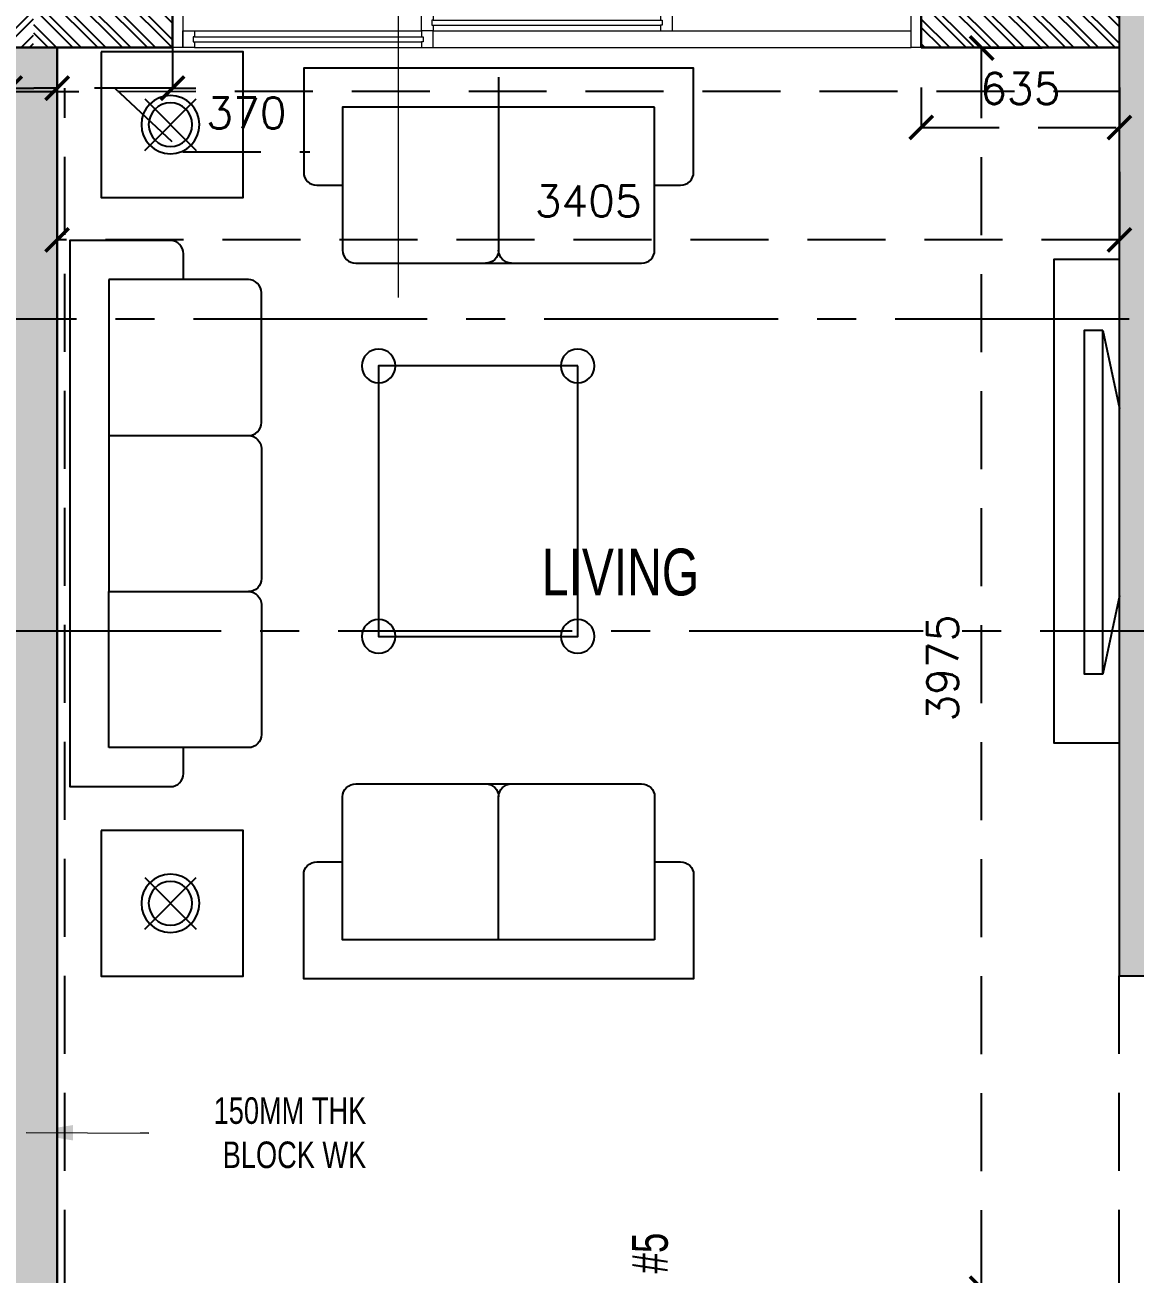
# Model space of a CAD drawing. Header units: millimetres. Extents: x 1167879 to 1231451, y -5731814 to -5645217.
# Drawn here: x 1206244 to 1209803, y -5706256 to -5702252 of the extents above; entities that cross this region are included whole.
import ezdxf

# ---------------------------------------------------------------- set-up
doc = ezdxf.new("R2010")
doc.units = ezdxf.units.MM
doc.header["$LTSCALE"] = 1000
doc.header["$MEASUREMENT"] = 0
for name, pattern in [('2BHK-A - BACK$0$AUDIT_D_120904163729-0', [0]), ('AUDIT_D_120904163729-0', [0]), ('T8(T9 IS SIMILAR) - DIMENSION & TEXTING$0$HIDDEN', [0.375, 0.25, -0.125]), ('T8(T9 IS SIMILAR)$0$$0$HIDDEN', [0.375, 0.25, -0.125]), ('T8_PROFILE SECTIONS$0$HIDDEN', [0.375, 0.25, -0.125]), ('T8_PROFILE SECTIONS$0$PHANTOM2', [1.25, 0.625, -0.125, 0.125, -0.125, 0.125, -0.125]), ('T8_REFUGE COLUMNS$0$CENTER2', [1.125, 0.75, -0.125, 0.125, -0.125])]:
    doc.linetypes.add(name, pattern=pattern)
doc.layers.get('0').update_dxf_attribs({"linetype": 'AUDIT_D_120904163729-0'})
for name, color, linetype in [('2BHK-A - BACK$0$2BHK-A - FRONT$0$a-furniture', 8, 'Continuous'), ('2BHK-A - BACK$0$A-HATCH -160', 251, '2BHK-A - BACK$0$AUDIT_D_120904163729-0'), ('T8(T9 IS SIMILAR) - DIMENSION & TEXTING$0$A-DIMENSIONS', 2, 'T8(T9 IS SIMILAR) - DIMENSION & TEXTING$0$HIDDEN'), ('T8(T9 IS SIMILAR)$0$$6$a-beam 2', 50, 'Continuous'), ('T8(T9 IS SIMILAR)$0$S-BEAM', 20, 'T8(T9 IS SIMILAR)$0$$0$HIDDEN'), ('T8_PROFILE SECTIONS$0$A-PROFILE SECTIONS', 81, 'T8_PROFILE SECTIONS$0$PHANTOM2'), ('T8_REFUGE COLUMNS$0$A-CENTERLINE', 193, 'T8_REFUGE COLUMNS$0$CENTER2'), ('T8_REFUGE COLUMNS$0$A-RCC COLS', 3, 'Continuous'), ('T8_TYPICAL COLUMNS$0$A-RCC COLS', 3, 'Continuous')]:
    doc.layers.add(name, color=color, linetype=linetype)
for name, color, linetype, lineweight in [('2BHK-A - BACK$0$A-WALL- 160', 6, 'Continuous', 30), ('2BHK-A - BACK$0$Window', 4, 'Continuous', 20), ('T8(T9 IS SIMILAR) - DIMENSION & TEXTING$0$a-Text', 4, 'Continuous', 0), ('T8(T9 IS SIMILAR) - DIMENSION & TEXTING$0$R0-18-10-2014-T1-1st Podium Floor Plan$0$Text', 2, 'Continuous', 0), ('T8(T9 IS SIMILAR)$0$D&W', 8, 'Continuous', 25)]:
    doc.layers.add(name, color=color, linetype=linetype, lineweight=lineweight)
doc.layers.add('T8_REFUGE COLUMNS$0$COL-HATCH', color=7, linetype='Continuous', lineweight=25, true_color=0xa3a3a3)
doc.styles.add('T8(T9 IS SIMILAR) - DIMENSION & TEXTING$0$ARIAL ARROW', font='swisscl.ttf')
doc.styles.add('T8(T9 IS SIMILAR) - DIMENSION & TEXTING$0$Romans 1', font='romans.shx', dxfattribs={"height": 100})
doc.styles.add('T8(T9 IS SIMILAR) - DIMENSION & TEXTING$0$Tahoma', font='tahoma.ttf')
doc.dimstyles.new('T8(T9 IS SIMILAR) - DIMENSION & TEXTING$0$ALPINE S', dxfattribs={"dimscale": 0, "dimtxt": 100, "dimasz": 75, "dimexe": 0, "dimexo": 0, "dimgap": 75, "dimtad": 1, "dimdec": 0, "dimzin": 0, "dimdsep": 46, "dimtxsty": 'T8(T9 IS SIMILAR) - DIMENSION & TEXTING$0$Romans 1', "dimblk": 'T8(T9 IS SIMILAR) - DIMENSION & TEXTING$0$_ArchTick', "dimcen": 0.09, "dimclrd": 256, "dimclre": 256, "dimclrt": 7, "dimadec": 0, "dimazin": 0, "dimtfac": 1, "dimtdec": 0, "dimtofl": 0, "dimtmove": 1, "dimatfit": 0, "dimldrblk": 'T8(T9 IS SIMILAR) - DIMENSION & TEXTING$0$_Open90', "dimfxl": 1, "dimtolj": 1, "dimtzin": 0, "dimarcsym": 0})
doc.dimstyles.new('T8(T9 IS SIMILAR) - DIMENSION & TEXTING$0$SAMATA STD', dxfattribs={"dimtxt": 100, "dimasz": 50, "dimexe": 50, "dimexo": 50, "dimgap": 10, "dimtad": 0, "dimdec": 0, "dimrnd": 5, "dimzin": 0, "dimdsep": 46, "dimtxsty": 'T8(T9 IS SIMILAR) - DIMENSION & TEXTING$0$Tahoma', "dimblk": 'T8(T9 IS SIMILAR) - DIMENSION & TEXTING$0$_Origin2', "dimcen": -50, "dimdle": 50, "dimclrd": 7, "dimclre": 7, "dimclrt": 7, "dimadec": 0, "dimazin": 0, "dimtfac": 1, "dimtdec": 0, "dimtmove": 1, "dimatfit": 3, "dimfxl": 150, "dimtfill": 1, "dimtolj": 1, "dimtzin": 0, "dimlwd": -1, "dimlwe": -1, "dimarcsym": 0})

# ---------------------------------------------------------------- blocks, each defined once
blk = doc.blocks.new('T8(T9 IS SIMILAR) - DIMENSION & TEXTING$0$_ArchTick')
at = {"color": 0, "linetype": 'ByBlock', "const_width": 0.15}
blk.add_lwpolyline([(-0.5, -0.5), (0.5, 0.5)], dxfattribs=at)
blk = doc.blocks.new('*D450')
at = {"layer": 'T8(T9 IS SIMILAR) - DIMENSION & TEXTING$0$A-DIMENSIONS', "linetype": 'T8(T9 IS SIMILAR) - DIMENSION & TEXTING$0$HIDDEN', "lineweight": -2, "transparency": 16777216}
for p, q in [((1205827.3, -5702325.8), (1205827.3, -5702454.3)), ((1206197.3, -5702325.8), (1206197.3, -5702454.3))]:
    blk.add_line(p, q, dxfattribs=at)
at = {"layer": 'T8(T9 IS SIMILAR) - DIMENSION & TEXTING$0$A-DIMENSIONS', "lineweight": -2, "transparency": 16777216}
for p, q in [((1205827.3, -5702454.3), (1205752.3, -5702454.3)), ((1206012.3, -5702454.3), (1205793.9, -5702658.9)), ((1205827.3, -5702454.3), (1206197.3, -5702454.3)), ((1206197.3, -5702454.3), (1206272.3, -5702454.3)), ((1205793.9, -5702658.9), (1205386.8, -5702658.9))]:
    blk.add_line(p, q, dxfattribs=at)
at = {"layer": 'T8(T9 IS SIMILAR) - DIMENSION & TEXTING$0$A-DIMENSIONS', "linetype": 'ByBlock', "lineweight": -2, "transparency": 16777216, "xscale": 75, "yscale": 75, "zscale": 75}
blk.add_blockref('T8(T9 IS SIMILAR) - DIMENSION & TEXTING$0$_ArchTick', (1205827.3, -5702454.3), dxfattribs=at)
at = {"layer": 'T8(T9 IS SIMILAR) - DIMENSION & TEXTING$0$A-DIMENSIONS', "linetype": 'ByBlock', "lineweight": -2, "transparency": 16777216, "xscale": 75, "yscale": 75, "zscale": 75, "rotation": 180}
blk.add_blockref('T8(T9 IS SIMILAR) - DIMENSION & TEXTING$0$_ArchTick', (1206197.3, -5702454.3), dxfattribs=at)
at = {"layer": 'T8(T9 IS SIMILAR) - DIMENSION & TEXTING$0$A-DIMENSIONS', "color": 7, "linetype": 'ByBlock', "transparency": 16777216, "insert": (1205590.3, -5702533.9), "char_height": 100, "attachment_point": 5, "style": 'T8(T9 IS SIMILAR) - DIMENSION & TEXTING$0$Romans 1'}
blk.add_mtext('\\A1;370', dxfattribs=at)
blk = doc.blocks.new('T8(T9 IS SIMILAR) - DIMENSION & TEXTING$0$_Open90')
at = {"color": 0, "linetype": 'ByBlock', "lineweight": -2}
for p, q in [((0, 0), (-1, 0)), ((-0.5, 0.5), (0, 0)), ((0, 0), (-0.5, -0.5))]:
    blk.add_line(p, q, dxfattribs=at)
blk = doc.blocks.new('*D429')
at = {"layer": 'T8(T9 IS SIMILAR) - DIMENSION & TEXTING$0$A-DIMENSIONS', "linetype": 'T8(T9 IS SIMILAR) - DIMENSION & TEXTING$0$HIDDEN', "lineweight": -2, "transparency": 16777216}
for p, q in [((1206347.3, -5702722.3), (1206347.3, -5702940.9)), ((1209752.3, -5702722.3), (1209752.3, -5702940.9))]:
    blk.add_line(p, q, dxfattribs=at)
at = {"layer": 'T8(T9 IS SIMILAR) - DIMENSION & TEXTING$0$A-DIMENSIONS', "lineweight": -2, "transparency": 16777216}
blk.add_line((1209752.3, -5702940.9), (1206347.3, -5702940.9), dxfattribs=at)
at = {"layer": 'T8(T9 IS SIMILAR) - DIMENSION & TEXTING$0$A-DIMENSIONS', "linetype": 'ByBlock', "lineweight": -2, "transparency": 16777216, "xscale": 75, "yscale": 75, "zscale": 75, "rotation": 180}
blk.add_blockref('T8(T9 IS SIMILAR) - DIMENSION & TEXTING$0$_ArchTick', (1206347.3, -5702940.9), dxfattribs=at)
at = {"layer": 'T8(T9 IS SIMILAR) - DIMENSION & TEXTING$0$A-DIMENSIONS', "linetype": 'ByBlock', "lineweight": -2, "transparency": 16777216, "xscale": 75, "yscale": 75, "zscale": 75}
blk.add_blockref('T8(T9 IS SIMILAR) - DIMENSION & TEXTING$0$_ArchTick', (1209752.3, -5702940.9), dxfattribs=at)
at = {"layer": 'T8(T9 IS SIMILAR) - DIMENSION & TEXTING$0$A-DIMENSIONS', "color": 7, "linetype": 'ByBlock', "transparency": 16777216, "insert": (1208049.8, -5702815.9), "char_height": 100, "attachment_point": 5, "style": 'T8(T9 IS SIMILAR) - DIMENSION & TEXTING$0$Romans 1'}
blk.add_mtext('\\A1;3405', dxfattribs=at)
blk = doc.blocks.new('*D430')
at = {"layer": 'T8(T9 IS SIMILAR) - DIMENSION & TEXTING$0$A-DIMENSIONS', "linetype": 'T8(T9 IS SIMILAR) - DIMENSION & TEXTING$0$HIDDEN', "lineweight": -2, "transparency": 16777216}
for p, q in [((1209117.3, -5702451.9), (1209117.3, -5702580.5)), ((1209752.3, -5702451.9), (1209752.3, -5702580.5))]:
    blk.add_line(p, q, dxfattribs=at)
at = {"layer": 'T8(T9 IS SIMILAR) - DIMENSION & TEXTING$0$A-DIMENSIONS', "lineweight": -2, "transparency": 16777216}
blk.add_line((1209117.3, -5702580.5), (1209752.3, -5702580.5), dxfattribs=at)
at = {"layer": 'T8(T9 IS SIMILAR) - DIMENSION & TEXTING$0$A-DIMENSIONS', "linetype": 'ByBlock', "lineweight": -2, "transparency": 16777216, "xscale": 75, "yscale": 75, "zscale": 75, "rotation": 180}
blk.add_blockref('T8(T9 IS SIMILAR) - DIMENSION & TEXTING$0$_ArchTick', (1209117.3, -5702580.5), dxfattribs=at)
at = {"layer": 'T8(T9 IS SIMILAR) - DIMENSION & TEXTING$0$A-DIMENSIONS', "linetype": 'ByBlock', "lineweight": -2, "transparency": 16777216, "xscale": 75, "yscale": 75, "zscale": 75}
blk.add_blockref('T8(T9 IS SIMILAR) - DIMENSION & TEXTING$0$_ArchTick', (1209752.3, -5702580.5), dxfattribs=at)
at = {"layer": 'T8(T9 IS SIMILAR) - DIMENSION & TEXTING$0$A-DIMENSIONS', "color": 7, "linetype": 'ByBlock', "transparency": 16777216, "insert": (1209434.8, -5702455.5), "char_height": 100, "attachment_point": 5, "style": 'T8(T9 IS SIMILAR) - DIMENSION & TEXTING$0$Romans 1'}
blk.add_mtext('\\A1;635', dxfattribs=at)
blk = doc.blocks.new('*D431')
at = {"layer": 'T8(T9 IS SIMILAR) - DIMENSION & TEXTING$0$A-DIMENSIONS', "linetype": 'T8(T9 IS SIMILAR) - DIMENSION & TEXTING$0$HIDDEN', "lineweight": -2, "transparency": 16777216}
for p, q in [((1206347.3, -5702325.8), (1206347.3, -5702454.3)), ((1206717.3, -5702325.8), (1206717.3, -5702454.3))]:
    blk.add_line(p, q, dxfattribs=at)
at = {"layer": 'T8(T9 IS SIMILAR) - DIMENSION & TEXTING$0$A-DIMENSIONS', "lineweight": -2, "transparency": 16777216}
for p, q in [((1206347.3, -5702454.3), (1206272.3, -5702454.3)), ((1206717.3, -5702454.3), (1206347.3, -5702454.3)), ((1206532.3, -5702454.3), (1206750.6, -5702658.9)), ((1206717.3, -5702454.3), (1206792.3, -5702454.3)), ((1206750.6, -5702658.9), (1207157.8, -5702658.9))]:
    blk.add_line(p, q, dxfattribs=at)
at = {"layer": 'T8(T9 IS SIMILAR) - DIMENSION & TEXTING$0$A-DIMENSIONS', "linetype": 'ByBlock', "lineweight": -2, "transparency": 16777216, "xscale": 75, "yscale": 75, "zscale": 75}
blk.add_blockref('T8(T9 IS SIMILAR) - DIMENSION & TEXTING$0$_ArchTick', (1206347.3, -5702454.3), dxfattribs=at)
at = {"layer": 'T8(T9 IS SIMILAR) - DIMENSION & TEXTING$0$A-DIMENSIONS', "linetype": 'ByBlock', "lineweight": -2, "transparency": 16777216, "xscale": 75, "yscale": 75, "zscale": 75, "rotation": 180}
blk.add_blockref('T8(T9 IS SIMILAR) - DIMENSION & TEXTING$0$_ArchTick', (1206717.3, -5702454.3), dxfattribs=at)
at = {"layer": 'T8(T9 IS SIMILAR) - DIMENSION & TEXTING$0$A-DIMENSIONS', "color": 7, "linetype": 'ByBlock', "transparency": 16777216, "insert": (1206954.2, -5702533.9), "char_height": 100, "attachment_point": 5, "style": 'T8(T9 IS SIMILAR) - DIMENSION & TEXTING$0$Romans 1'}
blk.add_mtext('\\A1;370', dxfattribs=at)
blk = doc.blocks.new('*D432')
at = {"layer": 'T8(T9 IS SIMILAR) - DIMENSION & TEXTING$0$A-DIMENSIONS', "linetype": 'T8(T9 IS SIMILAR) - DIMENSION & TEXTING$0$HIDDEN', "lineweight": -2, "transparency": 16777216}
for p, q in [((1209504.8, -5702325.8), (1209310.8, -5702325.8)), ((1209602.3, -5706300.9), (1209310.8, -5706300.9))]:
    blk.add_line(p, q, dxfattribs=at)
at = {"layer": 'T8(T9 IS SIMILAR) - DIMENSION & TEXTING$0$A-DIMENSIONS', "lineweight": -2, "transparency": 16777216}
blk.add_line((1209310.8, -5706300.9), (1209310.8, -5702325.8), dxfattribs=at)
at = {"layer": 'T8(T9 IS SIMILAR) - DIMENSION & TEXTING$0$A-DIMENSIONS', "linetype": 'ByBlock', "lineweight": -2, "transparency": 16777216, "xscale": 75, "yscale": 75, "zscale": 75}
for p, rotation in [((1209310.8, -5702325.8), 90), ((1209310.8, -5706300.9), 270)]:
    blk.add_blockref('T8(T9 IS SIMILAR) - DIMENSION & TEXTING$0$_ArchTick', p, dxfattribs=dict(at, rotation=rotation))
at = {"layer": 'T8(T9 IS SIMILAR) - DIMENSION & TEXTING$0$A-DIMENSIONS', "color": 7, "linetype": 'ByBlock', "transparency": 16777216, "insert": (1209185.8, -5704313.4), "char_height": 100, "attachment_point": 5, "rotation": 90, "style": 'T8(T9 IS SIMILAR) - DIMENSION & TEXTING$0$Romans 1'}
blk.add_mtext('\\A1;3975', dxfattribs=at)
blk = doc.blocks.new('T8(T9 IS SIMILAR) - DIMENSION & TEXTING$0$_Origin2')
at = {"color": 0, "linetype": 'ByBlock', "lineweight": -2}
blk.add_line((-0.5, 0), (-1, 0), dxfattribs=at)
for radius in [0.5, 0.25]:
    blk.add_circle((0, 0), radius, dxfattribs=at)
blk = doc.blocks.new('T8_REFUGE COLUMNS')
at = {"layer": 'T8_REFUGE COLUMNS$0$COL-HATCH', "linetype": 'ByBlock'}
h = blk.add_hatch(color=256, dxfattribs=at)
h.dxf.hatch_style = 1
h.paths.add_polyline_path([(1210052.1, -5701089.9), (1209752.1, -5701089.9), (1209752.1, -5705299.9), (1210052.1, -5705299.9)])
at = {"layer": 'T8_REFUGE COLUMNS$0$A-CENTERLINE'}
for p, q in [((1214284.1, -5703194.9), (1182156.9, -5703194.9)), ((1218123.2, -5704194.9), (1182156.9, -5704194.9))]:
    blk.add_line(p, q, dxfattribs=at)
at = {"layer": 'T8_REFUGE COLUMNS$0$A-RCC COLS', "linetype": 'ByBlock'}
blk.add_lwpolyline([(1210052.1, -5701089.9), (1209752.1, -5701089.9), (1209752.1, -5705299.9), (1210052.1, -5705299.9)], close=True, dxfattribs=at)
blk = doc.blocks.new('T8_TYPICAL COLUMNS')
at = {"layer": 'T8_TYPICAL COLUMNS$0$A-RCC COLS', "linetype": 'ByBlock'}
blk.add_blockref('T8_REFUGE COLUMNS', (0, 0), dxfattribs=at)
blk = doc.blocks.new('2BHK-A - BACK$0$2400')
at = {"layer": '2BHK-A - BACK$0$Window', "color": 1, "lineweight": 13}
for p, q in [((1151176.5, -5692111.9), (1148842.5, -5692111.9)), ((1149607.5, -5692111.9), (1148880, -5692111.9)), ((1149607.5, -5692165.3), (1148880, -5692165.3)), ((1150373.7, -5692165.3), (1149645, -5692165.3)), ((1150411.2, -5692165.3), (1151176.5, -5692165.3)), ((1149607.5, -5692218.6), (1148842.5, -5692218.6)), ((1150373.7, -5692218.6), (1149645, -5692218.6)), ((1151139, -5692218.6), (1150411.2, -5692218.6)), ((1150373.7, -5692271.9), (1148842.5, -5692271.9)), ((1151139, -5692271.9), (1150411.2, -5692271.9))]:
    blk.add_line(p, q, dxfattribs=at)
at = {"layer": '2BHK-A - BACK$0$Window', "color": 5, "lineweight": 13}
for p, q in [((1149607.5, -5692142.2), (1148880, -5692142.2)), ((1149607.5, -5692146.7), (1148880, -5692146.7)), ((1150373.7, -5692183.8), (1149645, -5692183.8)), ((1150373.7, -5692200), (1149645, -5692200)), ((1151139, -5692237.2), (1150411.2, -5692237.2)), ((1151139, -5692253.3), (1150411.2, -5692253.3))]:
    blk.add_line(p, q, dxfattribs=at)
at = {"layer": '2BHK-A - BACK$0$Window', "color": 4, "lineweight": 13}
for points in [[(1148842.5, -5692111.9), (1148809.5, -5692111.9), (1148809.5, -5692271.9), (1148842.5, -5692271.9)], [(1148880, -5692146.7), (1148880, -5692165.3), (1148842.5, -5692165.3), (1148842.5, -5692111.9), (1148880, -5692111.9), (1148880, -5692142.2), (1148875.5, -5692142.2), (1148875.5, -5692146.7)], [(1149607.5, -5692146.7), (1149607.5, -5692165.3), (1149645, -5692165.3), (1149645, -5692111.9), (1149607.5, -5692111.9), (1149607.5, -5692142.2), (1149612, -5692142.2), (1149612, -5692146.7)], [(1151209.5, -5692111.9), (1151176.5, -5692111.9), (1151176.5, -5692271.9), (1151209.5, -5692271.9)], [(1149645, -5692200), (1149645, -5692218.6), (1149607.5, -5692218.6), (1149607.5, -5692165.3), (1149645, -5692165.3), (1149645, -5692183.8), (1149640.5, -5692183.8), (1149640.5, -5692200)], [(1150373.7, -5692200), (1150373.7, -5692218.6), (1150411.2, -5692218.6), (1150411.2, -5692165.3), (1150373.7, -5692165.3), (1150373.7, -5692183.8), (1150378.2, -5692183.8), (1150378.2, -5692200)], [(1150411.2, -5692253.3), (1150411.2, -5692271.9), (1150373.7, -5692271.9), (1150373.7, -5692218.6), (1150411.2, -5692218.6), (1150411.2, -5692237.2), (1150406.7, -5692237.2), (1150406.7, -5692253.3)], [(1151139, -5692253.3), (1151139, -5692271.9), (1151176.5, -5692271.9), (1151176.5, -5692218.6), (1151139, -5692218.6), (1151139, -5692237.2), (1151143.5, -5692237.2), (1151143.5, -5692253.3)]]:
    blk.add_lwpolyline(points, close=True, dxfattribs=at)
blk = doc.blocks.new('2BHK-A - BACK$0$2BHK-A - FRONT$0$A$C7BF77BFD')
at = {"layer": '2BHK-A - BACK$0$2BHK-A - FRONT$0$a-furniture'}
for p, q in [((-300, 1078.1), (-246.9, 1328.1)), ((-300, 1078.1), (-300, 478.1)), ((-246.9, 228.1), (-300, 478.1))]:
    blk.add_line(p, q, dxfattribs=at)
for points in [[(-300, 1550), (-300, 0), (-90, 0), (-90, 1550)], [(-246.9, 228.1), (-186.9, 228.1), (-186.9, 1328.1), (-246.9, 1328.1)]]:
    blk.add_lwpolyline(points, close=True, dxfattribs=at)
blk = doc.blocks.new('2BHK-A - BACK')
at = {"layer": '2BHK-A - BACK$0$A-HATCH -160', "linetype": 'ByBlock'}
h = blk.add_hatch(dxfattribs=at)
h.set_pattern_fill('ANSI32', color=256, scale=150)
h.paths.add_polyline_path([(1205827.1, -5702324.3), (1206272.1, -5702324.3), (1206272.1, -5702164.3), (1205827.1, -5702164.3)])
h.paths.add_polyline_path([(1202792.1, -5702324.3), (1202792.1, -5702164.3), (1203427.1, -5702164.3), (1203427.1, -5702324.3)])
h = blk.add_hatch(dxfattribs=at)
h.set_pattern_fill('HEX', color=256, scale=150)
h.set_pattern_definition([(9e-15, (-0.22, 0.45), (0, 32.47595264), [18.75, -37.5]), (120, (-0.22, 0.45), (-28.125, -16.23797632), [18.75, -37.5]), (60, (18.53, 0.45), (-28.125, 16.23797632), [18.75, -37.5])])
h.paths.add_polyline_path([(1206347.1, -5702324.3), (1206197.1, -5702324.3), (1206197.1, -5710748.8), (1206347.1, -5710748.8)])
at = {"layer": '2BHK-A - BACK$0$2BHK-A - FRONT$0$a-furniture'}
for p, q in [((1204781.9, -5702418.9), (1204781.9, -5702877.2)), ((1205916.4, -5702653.8), (1205751.4, -5702488.8)), ((1205916.4, -5702488.8), (1205751.4, -5702653.8)), ((1204781.9, -5702515.4), (1204781.9, -5702973.8)), ((1206031.2, -5703568.2), (1206031.2, -5704068.2)), ((1205542.2, -5703609.9), (1205542.2, -5704026.6)), ((1205542.2, -5704109.9), (1205542.2, -5704526.6)), ((1204781.9, -5705184.3), (1204781.9, -5704726)), ((1204781.9, -5705184.3), (1204781.9, -5704726)), ((1205916.4, -5705149.7), (1205751.4, -5704984.7)), ((1205916.4, -5704984.7), (1205751.4, -5705149.7))]:
    blk.add_line(p, q, dxfattribs=at)
for points in [[(1206056.2, -5702337.9), (1206056.2, -5702804.6), (1205600.5, -5702804.6), (1205600.5, -5702337.9)], [(1206056.2, -5704833.9), (1206056.2, -5705300.5), (1205600.5, -5705300.5), (1205600.5, -5704833.9)]]:
    blk.add_lwpolyline(points, close=True, dxfattribs=at)
for points in [[(1204281.9, -5702765.4), (1204198.6, -5702765.4, -0.414214), (1204156.9, -5702723.8), (1204156.9, -5702390.4), (1205406.9, -5702390.4), (1205406.9, -5702723.8, -0.414214), (1205365.2, -5702765.4), (1205281.9, -5702765.4)], [(1205792.2, -5703068.2), (1205792.2, -5702984.9, -0.414214), (1205833.9, -5702943.2), (1206156.2, -5702943.2), (1206156.2, -5704693.2), (1205833.8, -5704693.2, -0.414214), (1205792.2, -5704651.6), (1205792.2, -5704568.2)], [(1204281.9, -5704934.3), (1204198.6, -5704934.3, 0.414214), (1204156.9, -5704976), (1204156.9, -5705309.3), (1205406.9, -5705309.3), (1205406.9, -5704976, 0.414214), (1205365.2, -5704934.3), (1205281.9, -5704934.3)]]:
    blk.add_lwpolyline(points, format="xyb", dxfattribs=at)
for points in [[(1204281.9, -5702515.4), (1205281.9, -5702515.4), (1205281.9, -5702973.8, -0.414214), (1205240.2, -5703015.4), (1204323.6, -5703015.4, -0.414214), (1204281.9, -5702973.8)], [(1206031.2, -5703068.2), (1206031.2, -5703568.2), (1205583.9, -5703568.2, -0.414214), (1205542.2, -5703526.6), (1205542.2, -5703109.9, -0.414214), (1205583.9, -5703068.2)], [(1206031.2, -5704568.2), (1206031.2, -5704068.2), (1205583.8, -5704068.2, 0.414214), (1205542.2, -5704109.9), (1205542.2, -5704526.6, 0.414214), (1205583.8, -5704568.2)], [(1204281.9, -5705184.3), (1205281.9, -5705184.3), (1205281.9, -5704726, 0.414214), (1205240.2, -5704684.3), (1204323.6, -5704684.3, 0.414214), (1204281.9, -5704726)]]:
    blk.add_lwpolyline(points, format="xyb", close=True, dxfattribs=at)
at = {"layer": '2BHK-A - BACK$0$2BHK-A - FRONT$0$a-furniture', "elevation": -0.4}
blk.add_lwpolyline([(1204528.6, -5703344.9), (1205166.6, -5703344.9), (1205166.6, -5704211.6), (1204528.6, -5704211.6)], close=True, dxfattribs=at)
at = {"layer": '2BHK-A - BACK$0$2BHK-A - FRONT$0$a-furniture'}
for centre, radius in [((1205833.9, -5702571.3), 93.3), ((1205833.9, -5702571.3), 70), ((1204528.6, -5703344.9, -0.4), 54.2), ((1205166.6, -5703344.9, -0.4), 54.2), ((1204528.6, -5704211.6, -0.4), 54.2), ((1205166.6, -5704211.6, -0.4), 54.2), ((1205833.9, -5705067.2), 93.3), ((1205833.9, -5705067.2), 70)]:
    blk.add_circle(centre, radius, dxfattribs=at)
for centre, start, end in [((1204740.2, -5702973.8, 0), 270.0002, 0.0002), ((1204823.6, -5702973.8, 0), 179.9998, 269.9998), ((1205583.9, -5703609.9), 89.9997, 179.9997), ((1205583.8, -5704026.6), 179.9998, 269.9998), ((1204740.2, -5704726, 0), 359.9998, 89.9998), ((1204823.6, -5704726, 0), 90.0002, 180.0002)]:
    blk.add_arc(centre, 41.7, start, end, dxfattribs=at)
at = {"layer": '2BHK-A - BACK$0$A-WALL- 160', "linetype": 'ByBlock'}
for p, q in [((1203427.1, -5702324.3), (1203427.1, -5702164.3)), ((1205827.1, -5702164.3), (1205827.1, -5702324.3)), ((1202792.1, -5702324.3), (1203427.1, -5702324.3)), ((1205827.1, -5702324.3), (1206272.1, -5702324.3)), ((1206197.1, -5702324.3), (1206197.1, -5710748.8)), ((1206347.1, -5702324.3), (1206347.1, -5710748.8))]:
    blk.add_line(p, q, dxfattribs=at)
blk.add_lwpolyline([(1206347.1, -5702324.3), (1206347.1, -5710748.8), (1206197.1, -5710748.8), (1206197.1, -5702324.3)], dxfattribs=at)
at = {"layer": '2BHK-A - BACK$0$2BHK-A - FRONT$0$a-furniture', "extrusion": (0.000159294, 0.000512155, -1), "zscale": -1.000000000000012, "rotation": 179.9999999999999}
blk.add_blockref('2BHK-A - BACK$0$2BHK-A - FRONT$0$A$C7BF77BFD', (-1203092.1, -5703002.6, -2729.2), dxfattribs=at)
at = {"layer": '2BHK-A - BACK$0$A-WALL- 160', "linetype": 'ByBlock'}
blk.add_blockref('2BHK-A - BACK$0$2400', (54617.6, -10052.4), dxfattribs=at)
blk = doc.blocks.new('T8_PROFILE SECTIONS$0$MH')
at = {"layer": 'T8_PROFILE SECTIONS$0$A-PROFILE SECTIONS', "linetype": 'T8_PROFILE SECTIONS$0$HIDDEN', "ltscale": 2}
h = blk.add_hatch(color=256, dxfattribs=at)
h.dxf.hatch_style = 1
h.paths.add_polyline_path([(1140339.1, -5697424.8), (1140519.9, -5697528.1), (1140339.1, -5697631.3)])
at = {"layer": 'T8_PROFILE SECTIONS$0$A-PROFILE SECTIONS', "linetype": 'T8_PROFILE SECTIONS$0$HIDDEN', "ltscale": 2, "const_width": 5}
blk.add_lwpolyline([(1140339.1, -5697424.8), (1140339.1, -5697424.8), (1140519.9, -5697528.1), (1140339.1, -5697631.3)], close=True, dxfattribs=at)
blk.add_lwpolyline([(1140339.1, -5697424.8), (1140339.1, -5700565.7)], dxfattribs=at)
blk = doc.blocks.new('PROFILE SECTION LINE T9')
at = {"layer": 'T8_PROFILE SECTIONS$0$A-PROFILE SECTIONS', "linetype": 'ByBlock'}
blk.add_blockref('T8_PROFILE SECTIONS$0$MH', (-1118616.1, 5709055.3, 0), dxfattribs=at)
blk = doc.blocks.new('T8(T9 IS SIMILAR) - DIMENSION & TEXTING')
at = {"layer": 'T8(T9 IS SIMILAR) - DIMENSION & TEXTING$0$a-Text', "style": 'T8(T9 IS SIMILAR) - DIMENSION & TEXTING$0$ARIAL ARROW'}
blk.add_text('LIVING', height=150, dxfattribs=at).set_placement((1207901.2, -5704080.4))
at = {"layer": 'T8(T9 IS SIMILAR) - DIMENSION & TEXTING$0$R0-18-10-2014-T1-1st Podium Floor Plan$0$Text', "insert": (1207338.2, -5705917.1), "char_height": 85, "width": 672.338, "attachment_point": 9, "style": 'T8(T9 IS SIMILAR) - DIMENSION & TEXTING$0$ARIAL ARROW'}
blk.add_mtext('150MM THK BLOCK WK', dxfattribs=at)
at = {"layer": 'T8(T9 IS SIMILAR) - DIMENSION & TEXTING$0$R0-18-10-2014-T1-1st Podium Floor Plan$0$Text', "insert": (1208306.5, -5706123, -0.4), "char_height": 114.75, "width": 1702.876, "attachment_point": 9, "rotation": 90, "style": 'T8(T9 IS SIMILAR) - DIMENSION & TEXTING$0$ARIAL ARROW'}
blk.add_mtext('#5 ', dxfattribs=at)
at = {"layer": 'T8(T9 IS SIMILAR) - DIMENSION & TEXTING$0$A-DIMENSIONS', "linetype": 'ByBlock'}
for base, p1, p2, angle, picture, middle in [((1209310.8, -5702325.8), (1209602.3, -5706300.9), (1209504.8, -5702325.8), 270, '*D432', (1209185.8, -5704313.4)), ((1209752.3, -5702580.5), (1209117.3, -5702451.9), (1209752.3, -5702451.9, -0.1), 180, '*D430', (1209434.8, -5702455.5)), ((1206347.3, -5702940.9), (1209752.3, -5702722.3, -0.1), (1206347.3, -5702722.3), 180, '*D429', (1208049.8, -5702815.9))]:
    dim = blk.add_linear_dim(base=base, p1=p1, p2=p2, angle=angle, dimstyle='T8(T9 IS SIMILAR) - DIMENSION & TEXTING$0$ALPINE S', override={"dimscale": 1, "dimfxl": 5, "dimarcsym": 1}, dxfattribs=at)
    dim.commit()
    dim.dimension.update_dxf_attribs({"geometry": picture, "text_midpoint": middle})
dim = blk.add_linear_dim(base=(1206197.3, -5702454.3), p1=(1205827.3, -5702325.8), p2=(1206197.3, -5702325.8), dimstyle='T8(T9 IS SIMILAR) - DIMENSION & TEXTING$0$ALPINE S', override={"dimscale": 1, "dimfxl": 5, "dimarcsym": 1}, dxfattribs=at)
dim.commit()
dim.dimension.update_dxf_attribs({"geometry": '*D450', "text_midpoint": (1205718.9, -5702658.9), "dimtype": 128})
dim = blk.add_linear_dim(base=(1206347.3, -5702454.3), p1=(1206717.3, -5702325.8), p2=(1206347.3, -5702325.8), angle=180, dimstyle='T8(T9 IS SIMILAR) - DIMENSION & TEXTING$0$ALPINE S', override={"dimscale": 1, "dimfxl": 5, "dimarcsym": 1}, dxfattribs=at)
dim.commit()
dim.dimension.update_dxf_attribs({"geometry": '*D431', "text_midpoint": (1206825.6, -5702658.9), "dimtype": 128})
at = {"layer": 'T8(T9 IS SIMILAR) - DIMENSION & TEXTING$0$R0-18-10-2014-T1-1st Podium Floor Plan$0$Text'}
blk.add_leader([(1206248.2, -5705802.2, 0), (1206641.7, -5705803.7, 0), (1206613.3, -5705803.7, 0)], dimstyle='T8(T9 IS SIMILAR) - DIMENSION & TEXTING$0$SAMATA STD', override={"dimscale": 1, "dimasz": 150, "dimclrd": 2, "dimfxlon": 1, "dimarcsym": 1}, dxfattribs=at)
blk = doc.blocks.new('T8(T9 IS SIMILAR)')
at = {"layer": 'T8(T9 IS SIMILAR)$0$D&W', "linetype": 'ByBlock'}
for name in ['T8_TYPICAL COLUMNS', '2BHK-A - BACK']:
    blk.add_blockref(name, (0, 0), dxfattribs=at)
at = {"layer": 'T8(T9 IS SIMILAR)$0$D&W', "linetype": 'ByBlock', "xscale": -1}
blk.add_blockref('2BHK-A - BACK', (2412544.6, 0), dxfattribs=at)
at = {"layer": 'T8(T9 IS SIMILAR)$0$$6$a-beam 2', "linetype": 'ByBlock'}
blk.add_blockref('T8(T9 IS SIMILAR) - DIMENSION & TEXTING', (0, 0), dxfattribs=at)
at = {"layer": 'T8(T9 IS SIMILAR)$0$S-BEAM'}
for p, q in [((1202791.6, -5702464.6), (1209751.7, -5702464.5)), ((1206372, -5707799.8, -0.1), (1206371.9, -5702454.3, 0)), ((1209751.7, -5706299.4, 0.1), (1209751.7, -5705300))]:
    blk.add_line(p, q, dxfattribs=at)

msp = doc.modelspace()

# ---------------------------------------------------------------- block references
at = {"linetype": 'ByBlock'}
msp.add_blockref('T8(T9 IS SIMILAR) - DIMENSION & TEXTING', (0, 0), dxfattribs=at)

# ---------------------------------------------------------------- next in the draw order: block references
msp.add_blockref('T8(T9 IS SIMILAR)', (0, 0), dxfattribs=at)

# ---------------------------------------------------------------- next in the draw order: block references
at = {"layer": 'T8_PROFILE SECTIONS$0$A-PROFILE SECTIONS', "linetype": 'ByBlock'}
msp.add_blockref('PROFILE SECTION LINE T9', (1185718.2, -5711615.8, 0), dxfattribs=at)

doc.saveas('drawing.dxf')
